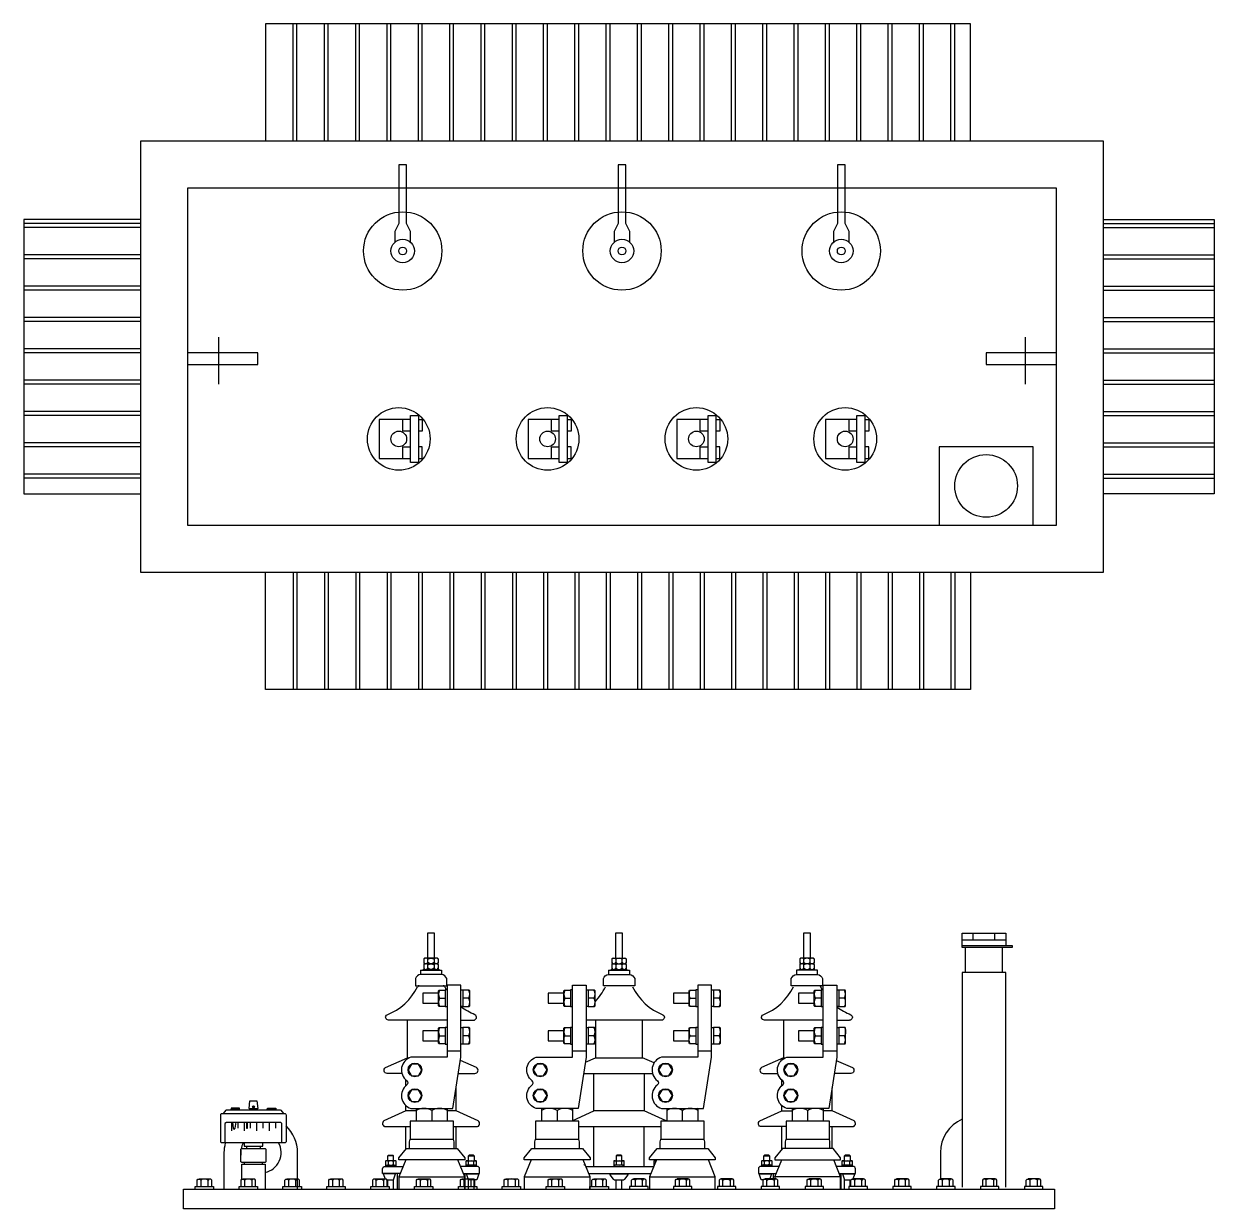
# Model space of a CAD drawing. Header units: millimetres. Extents: x 20927 to 53748, y 38421 to 54891.
# Drawn here: x 21213 to 22733, y 52555 to 54068 of the extents above; entities that cross this region are included whole.
import ezdxf

# ---------------------------------------------------------------- set-up
doc = ezdxf.new("R2010")
doc.units = ezdxf.units.MM
doc.layers.add('Transformer', color=3, linetype='Continuous')

msp = doc.modelspace()

# ---------------------------------------------------------------- linework, layer by layer
at = {"layer": 'Transformer', "color": 140}
for p, q in [((21556.5, 53917.5), (21556.5, 54067.5)), ((21561.5, 53917.5), (21561.5, 54067.5)), ((21596.5, 53917.5), (21596.5, 54067.5)), ((21601.5, 53917.5), (21601.5, 54067.5)), ((21636.5, 53917.5), (21636.5, 54067.5)), ((21641.5, 53917.5), (21641.5, 54067.5)), ((21676.5, 53917.5), (21676.5, 54067.5)), ((21681.5, 53917.5), (21681.5, 54067.5)), ((21716.5, 53917.5), (21716.5, 54067.5)), ((21721.5, 53917.5), (21721.5, 54067.5)), ((21756.5, 53917.5), (21756.5, 54067.5)), ((21761.5, 53917.5), (21761.5, 54067.5)), ((21796.5, 53917.5), (21796.5, 54067.5)), ((21801.5, 53917.5), (21801.5, 54067.5)), ((21836.5, 53917.5), (21836.5, 54067.5)), ((21841.5, 53917.5), (21841.5, 54067.5)), ((21876.5, 53917.5), (21876.5, 54067.5)), ((21881.5, 53917.5), (21881.5, 54067.5)), ((21916.5, 53917.5), (21916.5, 54067.5)), ((21921.5, 53917.5), (21921.5, 54067.5)), ((21956.5, 53917.5), (21956.5, 54067.5)), ((21961.5, 53917.5), (21961.5, 54067.5)), ((21996.5, 53917.5), (21996.5, 54067.5)), ((22001.5, 53917.5), (22001.5, 54067.5)), ((22036.5, 53917.5), (22036.5, 54067.5)), ((22041.5, 53917.5), (22041.5, 54067.5)), ((22076.5, 53917.5), (22076.5, 54067.5)), ((22081.5, 53917.5), (22081.5, 54067.5)), ((22116.5, 53917.5), (22116.5, 54067.5)), ((22121.5, 53917.5), (22121.5, 54067.5)), ((22156.5, 53917.5), (22156.5, 54067.5)), ((22161.5, 53917.5), (22161.5, 54067.5)), ((22196.5, 53917.5), (22196.5, 54067.5)), ((22201.5, 53917.5), (22201.5, 54067.5)), ((22236.5, 53917.5), (22236.5, 54067.5)), ((22241.5, 53917.5), (22241.5, 54067.5)), ((22276.5, 53917.5), (22276.5, 54067.5)), ((22281.5, 53917.5), (22281.5, 54067.5)), ((22316.5, 53917.5), (22316.5, 54067.5)), ((22321.5, 53917.5), (22321.5, 54067.5)), ((22356.5, 53917.5), (22356.5, 54067.5)), ((22361.5, 53917.5), (22361.5, 54067.5)), ((22396.5, 53917.5), (22396.5, 54067.5)), ((22401.5, 53917.5), (22401.5, 54067.5)), ((21361.5, 53812.5), (21212.7, 53812.5)), ((22591.5, 53812.5), (22732.7, 53812.5)), ((21361.5, 53807.5), (21212.7, 53807.5)), ((22591.5, 53807.5), (22732.7, 53807.5)), ((21361.5, 53772.5), (21212.7, 53772.5)), ((21361.5, 53767.5), (21212.7, 53767.5)), ((22591.5, 53772.5), (22732.7, 53772.5)), ((22591.5, 53767.5), (22732.7, 53767.5)), ((21361.5, 53732.5), (21212.7, 53732.5)), ((22591.5, 53732.5), (22732.7, 53732.5)), ((21361.5, 53727.5), (21212.7, 53727.5)), ((22591.5, 53727.5), (22732.7, 53727.5)), ((21361.5, 53692.5), (21212.7, 53692.5)), ((21361.5, 53687.5), (21212.7, 53687.5)), ((22591.5, 53692.5), (22732.7, 53692.5)), ((22591.5, 53687.5), (22732.7, 53687.5)), ((21461.5, 53667.5), (21461.5, 53607.5)), ((22491.5, 53667.5), (22491.5, 53607.5)), ((21361.5, 53652.5), (21212.7, 53652.5)), ((21361.5, 53647.5), (21212.7, 53647.5)), ((22591.5, 53652.5), (22732.7, 53652.5)), ((22591.5, 53647.5), (22732.7, 53647.5)), ((21361.5, 53612.5), (21212.7, 53612.5)), ((22591.5, 53612.5), (22732.7, 53612.5)), ((21361.5, 53607.5), (21212.7, 53607.5)), ((22591.5, 53607.5), (22732.7, 53607.5)), ((21361.5, 53572.5), (21212.7, 53572.5)), ((21361.5, 53567.5), (21212.7, 53567.5)), ((22591.5, 53572.5), (22732.7, 53572.5)), ((22591.5, 53567.5), (22732.7, 53567.5)), ((21361.5, 53532.5), (21212.7, 53532.5)), ((21361.5, 53527.5), (21212.7, 53527.5)), ((22591.5, 53532.5), (22732.7, 53532.5)), ((22591.5, 53527.5), (22732.7, 53527.5)), ((21361.5, 53492.5), (21212.7, 53492.5)), ((22591.5, 53492.5), (22732.7, 53492.5)), ((21361.5, 53487.5), (21212.7, 53487.5)), ((22591.5, 53487.5), (22732.7, 53487.5)), ((21556.5, 53367.5), (21556.5, 53217.5)), ((21561.5, 53367.5), (21561.5, 53217.5)), ((21596.5, 53367.5), (21596.5, 53217.5)), ((21601.5, 53367.5), (21601.5, 53217.5)), ((21636.5, 53367.5), (21636.5, 53217.5)), ((21641.5, 53367.5), (21641.5, 53217.5)), ((21676.5, 53367.5), (21676.5, 53217.5)), ((21681.5, 53367.5), (21681.5, 53217.5)), ((21716.5, 53367.5), (21716.5, 53217.5)), ((21721.5, 53367.5), (21721.5, 53217.5)), ((21756.5, 53367.5), (21756.5, 53217.5)), ((21761.5, 53367.5), (21761.5, 53217.5)), ((21796.5, 53367.5), (21796.5, 53217.5)), ((21801.5, 53367.5), (21801.5, 53217.5)), ((21836.5, 53367.5), (21836.5, 53217.5)), ((21841.5, 53367.5), (21841.5, 53217.5)), ((21876.5, 53367.5), (21876.5, 53217.5)), ((21881.5, 53367.5), (21881.5, 53217.5)), ((21916.5, 53367.5), (21916.5, 53217.5)), ((21921.5, 53367.5), (21921.5, 53217.5)), ((21956.5, 53367.5), (21956.5, 53217.5)), ((21961.5, 53367.5), (21961.5, 53217.5)), ((21996.5, 53367.5), (21996.5, 53217.5)), ((22001.5, 53367.5), (22001.5, 53217.5)), ((22036.5, 53367.5), (22036.5, 53217.5)), ((22041.5, 53367.5), (22041.5, 53217.5)), ((22076.5, 53367.5), (22076.5, 53217.5)), ((22081.5, 53367.5), (22081.5, 53217.5)), ((22116.5, 53367.5), (22116.5, 53217.5)), ((22121.5, 53367.5), (22121.5, 53217.5)), ((22156.5, 53367.5), (22156.5, 53217.5)), ((22161.5, 53367.5), (22161.5, 53217.5)), ((22196.5, 53367.5), (22196.5, 53217.5)), ((22201.5, 53367.5), (22201.5, 53217.5)), ((22236.5, 53367.5), (22236.5, 53217.5)), ((22241.5, 53367.5), (22241.5, 53217.5)), ((22276.5, 53367.5), (22276.5, 53217.5)), ((22281.5, 53367.5), (22281.5, 53217.5)), ((22316.5, 53367.5), (22316.5, 53217.5)), ((22321.5, 53367.5), (22321.5, 53217.5)), ((22356.5, 53367.5), (22356.5, 53217.5)), ((22361.5, 53367.5), (22361.5, 53217.5)), ((22396.5, 53367.5), (22396.5, 53217.5)), ((22401.5, 53367.5), (22401.5, 53217.5)), ((22410.8, 52897.9), (22466.7, 52897.9)), ((22424.8, 52897.9), (22424.8, 52906.7)), ((22452.7, 52897.9), (22452.7, 52906.7)), ((22415.2, 52856.3), (22415.2, 52888.3)), ((22462.4, 52856.3), (22462.4, 52888.3)), ((21719.4, 52859.5), (21719.4, 52853.9)), ((21719.4, 52859.5), (21746, 52859.5)), ((21746, 52859.5), (21746, 52853.9)), ((21959.4, 52859.5), (21959.4, 52853.9)), ((21959.4, 52859.5), (21986, 52859.5)), ((21986, 52859.5), (21986, 52853.9)), ((21743.7, 52823.5), (21750.9, 52823.5)), ((21780.5, 52823.5), (21773.3, 52823.5)), ((21903.7, 52823.5), (21910.9, 52823.5)), ((21940.5, 52823.5), (21933.3, 52823.5)), ((22063.7, 52823.5), (22070.9, 52823.5)), ((22100.5, 52823.5), (22093.3, 52823.5)), ((21753.3, 52795.5), (21678.3, 52795.5)), ((21770.9, 52795.5), (21787.1, 52795.5)), ((22027.1, 52795.5), (21930.9, 52795.5)), ((22233.3, 52795.5), (22158.3, 52795.5)), ((22250.9, 52795.5), (22267.1, 52795.5)), ((21780.5, 52775.5), (21773.3, 52775.5)), ((21940.5, 52775.5), (21933.3, 52775.5)), ((22100.5, 52775.5), (22093.3, 52775.5)), ((21702.7, 52747.5), (21704.8, 52747.5)), ((21929.9, 52741.8), (21942.7, 52747.5)), ((22017.4, 52740.9), (22002.7, 52747.5)), ((22182.7, 52747.5), (22184.8, 52747.5)), ((21700.7, 52712), (21700.7, 52719)), ((21927.6, 52727.5), (22015.5, 52727.5)), ((22180.7, 52712), (22180.7, 52719)), ((21700.7, 52679.5), (21700.7, 52686.2)), ((22180.7, 52679.5), (22180.7, 52686.2)), ((21501.9, 52681.1), (21501.9, 52682.2)), ((21509.9, 52681.1), (21509.9, 52682.2)), ((21764.7, 52679.5), (21753.7, 52679.5)), ((21913.7, 52667.4), (21940.7, 52679.5)), ((22244.7, 52679.5), (22233.7, 52679.5)), ((21477.9, 52665.1), (21477.9, 52654.1)), ((21485.9, 52665.1), (21485.9, 52657.4)), ((21493.9, 52665.1), (21493.9, 52654.1)), ((21501.9, 52665.1), (21501.9, 52657.4)), ((21509.9, 52665.1), (21509.9, 52654.1)), ((21517.9, 52665.1), (21517.9, 52657.4)), ((21525.9, 52665.1), (21525.9, 52654.1)), ((21533.9, 52665.1), (21533.9, 52657.4)), ((21700.7, 52630.8), (21700.7, 52659.5)), ((21764.7, 52631.5), (21764.7, 52659.5)), ((21921.3, 52659.5), (22026.1, 52659.5)), ((21940.7, 52608.7), (21940.7, 52659.5)), ((22004.7, 52608.7), (22004.7, 52659.5)), ((22180.7, 52630.8), (22180.7, 52659.5)), ((22244.7, 52631.5), (22244.7, 52659.5)), ((21497.1, 52634.7), (21497.1, 52631.5)), ((21514.7, 52634.7), (21514.7, 52631.5)), ((21494.3, 52611.5), (21494.3, 52613.9)), ((21517.5, 52611.5), (21517.5, 52613.9)), ((21687.5, 52615.9), (21675.2, 52615.9)), ((21675.2, 52610.3), (21687.5, 52610.3)), ((21684.7, 52611.3), (21684.7, 52614.9)), ((21777.9, 52615.9), (21790.2, 52615.9)), ((21790.2, 52610.3), (21777.9, 52610.3)), ((21780.7, 52611.3), (21780.7, 52614.9)), ((21927.7, 52610.3), (21928.1, 52610.7)), ((21930.3, 52608.7), (22017.1, 52608.7)), ((21966.5, 52615.9), (21978.8, 52615.9)), ((21978.8, 52610.3), (21966.5, 52610.3)), ((21969.3, 52611.3), (21969.3, 52614.9)), ((21976.1, 52611.3), (21976.1, 52614.9)), ((22017.9, 52615.9), (22020, 52615.9)), ((22167.5, 52615.9), (22155.2, 52615.9)), ((22155.2, 52610.3), (22167.5, 52610.3)), ((22164.7, 52611.3), (22164.7, 52614.9)), ((22255.7, 52595.5), (22246.9, 52617.1)), ((22257.9, 52615.9), (22270.2, 52615.9)), ((22270.2, 52610.3), (22257.9, 52610.3)), ((22260.7, 52611.3), (22260.7, 52614.9)), ((22267.5, 52611.3), (22267.5, 52614.9)), ((21436.4, 52592.7), (21450.3, 52592.7)), ((21492.4, 52592.7), (21506.3, 52592.7)), ((21548.4, 52592.7), (21562.3, 52592.7)), ((21604.4, 52592.7), (21618.3, 52592.7)), ((21660.4, 52592.7), (21674.3, 52592.7)), ((21671.5, 52599.9), (21671.5, 52599.1)), ((21684.9, 52579.5), (21684.9, 52592.2)), ((21687.5, 52599.9), (21687.5, 52599.1)), ((21689.5, 52599.9), (21689.5, 52579.5)), ((21716.4, 52592.7), (21730.3, 52592.7)), ((21772.4, 52592.7), (21786.3, 52592.7)), ((21775.9, 52599.9), (21775.9, 52579.5)), ((21777.9, 52599.9), (21777.9, 52599.1)), ((21780.5, 52579.5), (21780.5, 52592.2)), ((21793.9, 52599.9), (21793.9, 52599.1)), ((21828.4, 52592.7), (21842.3, 52592.7)), ((21851.7, 52595.5), (21851.7, 52579.5)), ((21884.4, 52592.7), (21898.3, 52592.7)), ((21933.9, 52599.9), (22013.5, 52599.9)), ((21935.7, 52579.5), (21935.7, 52595.5)), ((21940.4, 52592.7), (21954.3, 52592.7)), ((21961.1, 52599.1), (21984.3, 52599.1)), ((22005, 52592.7), (21991.1, 52592.7)), ((22061, 52592.7), (22047.1, 52592.7)), ((22117, 52592.7), (22103.1, 52592.7)), ((22151.5, 52599.9), (22151.5, 52599.1)), ((22173, 52592.7), (22159.1, 52592.7)), ((22167.5, 52599.9), (22167.5, 52599.1)), ((22169.5, 52599.9), (22169.5, 52592.7)), ((22171.7, 52595.5), (22171.7, 52592.7)), ((22229, 52592.7), (22215.1, 52592.7)), ((22255.9, 52599.9), (22255.9, 52579.5)), ((22260.5, 52579.5), (22260.5, 52592.2)), ((22285, 52592.7), (22271.1, 52592.7)), ((22273.9, 52599.9), (22273.9, 52599.1)), ((22341, 52592.7), (22327.1, 52592.7)), ((22397, 52592.7), (22383.1, 52592.7)), ((22453, 52592.7), (22439.1, 52592.7)), ((22509, 52592.7), (22495.1, 52592.7)), ((21677.7, 52583.3), (21677.7, 52591.7)), ((21787.7, 52579.5), (21787.7, 52591.7)), ((21969.1, 52579.5), (21969.1, 52591.7)), ((21976.3, 52579.5), (21976.3, 52591.7)), ((22267.7, 52583.3), (22267.7, 52591.7))]:
    msp.add_line(p, q, dxfattribs=at)
at = {"layer": 'Transformer'}
for points in [[(22421.5, 53917.5), (22421.5, 54067.5), (21521.5, 54067.5), (21521.5, 53917.5)], [(21361.5, 53817.5), (21212.7, 53817.5), (21212.7, 53467.5), (21361.5, 53467.5)], [(22591.5, 53817.5), (22732.7, 53817.5), (22732.7, 53467.5), (22591.5, 53467.5)], [(22421.5, 53367.5), (22421.5, 53217.5), (21521.5, 53217.5), (21521.5, 53367.5)]]:
    msp.add_lwpolyline(points, dxfattribs=at)
for points in [[(21361.5, 53367.5), (22591.5, 53367.5), (22591.5, 53917.5), (21361.5, 53917.5)], [(21421.5, 53427.5), (22531.5, 53427.5), (22531.5, 53857.5), (21421.5, 53857.5)], [(22528.7, 52554.7), (21416.7, 52554.7), (21416.7, 52579.5), (22528.7, 52579.5)]]:
    msp.add_lwpolyline(points, close=True, dxfattribs=at)
at = {"layer": 'Transformer', "color": 140}
for points in [[(21706.5, 53788.7), (21706.5, 53802.5), (21701.5, 53812.5), (21701.5, 53887.5), (21691.5, 53887.5), (21691.5, 53812.5), (21686.5, 53802.5), (21686.5, 53788.7)], [(21986.5, 53788.7), (21986.5, 53802.5), (21981.5, 53812.5), (21981.5, 53887.5), (21971.5, 53887.5), (21971.5, 53812.5), (21966.5, 53802.5), (21966.5, 53788.7)], [(22266.5, 53788.7), (22266.5, 53802.5), (22261.5, 53812.5), (22261.5, 53887.5), (22251.5, 53887.5), (22251.5, 53812.5), (22246.5, 53802.5), (22246.5, 53788.7)], [(21421.5, 53632.5), (21511.5, 53632.5), (21511.5, 53647.5), (21421.5, 53647.5)], [(22531.5, 53647.5), (22441.5, 53647.5), (22441.5, 53632.5), (22531.5, 53632.5)], [(21706.5, 53562.5), (21666.5, 53562.5), (21666.5, 53512.5), (21706.5, 53512.5)], [(21706.5, 53547.5), (21696.5, 53547.5), (21696.5, 53562.5)], [(21716.5, 53562.5), (21721.5, 53562.5), (21721.5, 53547.5), (21716.5, 53547.5)], [(21896.5, 53562.5), (21856.5, 53562.5), (21856.5, 53512.5), (21896.5, 53512.5)], [(21896.5, 53547.5), (21886.5, 53547.5), (21886.5, 53562.5)], [(21906.5, 53562.5), (21911.5, 53562.5), (21911.5, 53547.5), (21906.5, 53547.5)], [(22086.5, 53562.5), (22046.5, 53562.5), (22046.5, 53512.5), (22086.5, 53512.5)], [(22086.5, 53547.5), (22076.5, 53547.5), (22076.5, 53562.5)], [(22096.5, 53562.5), (22101.5, 53562.5), (22101.5, 53547.5), (22096.5, 53547.5)], [(22276.5, 53562.5), (22236.5, 53562.5), (22236.5, 53512.5), (22276.5, 53512.5)], [(22276.5, 53547.5), (22266.5, 53547.5), (22266.5, 53562.5)], [(22286.5, 53562.5), (22291.5, 53562.5), (22291.5, 53547.5), (22286.5, 53547.5)], [(21696.5, 53512.5), (21696.5, 53527.5), (21706.5, 53527.5)], [(21716.5, 53512.5), (21721.5, 53512.5), (21721.5, 53527.5), (21716.5, 53527.5)], [(21886.5, 53512.5), (21886.5, 53527.5), (21896.5, 53527.5)], [(21906.5, 53512.5), (21911.5, 53512.5), (21911.5, 53527.5), (21906.5, 53527.5)], [(22076.5, 53512.5), (22076.5, 53527.5), (22086.5, 53527.5)], [(22096.5, 53512.5), (22101.5, 53512.5), (22101.5, 53527.5), (22096.5, 53527.5)], [(22266.5, 53512.5), (22266.5, 53527.5), (22276.5, 53527.5)], [(22286.5, 53512.5), (22291.5, 53512.5), (22291.5, 53527.5), (22286.5, 53527.5)], [(21737.1, 52874.7), (21737.1, 52906.7), (21728.3, 52906.7), (21728.3, 52874.7)], [(21977.1, 52874.7), (21977.1, 52906.7), (21968.3, 52906.7), (21968.3, 52874.7)], [(22217.1, 52874.7), (22217.1, 52906.7), (22208.3, 52906.7), (22208.3, 52874.7)], [(22410.8, 52890.7), (22474.7, 52890.7), (22474.7, 52888.3), (22410.8, 52888.3), (22410.8, 52906.7), (22466.7, 52906.7), (22466.7, 52890.7)], [(21741.1, 52874.7), (21741.9, 52873.9), (21741.9, 52868.3), (21741.1, 52867.5), (21724.3, 52867.5), (21723.5, 52866.7), (21723.5, 52861.1), (21724.3, 52860.3)], [(21741.1, 52874.7), (21724.3, 52874.7), (21723.5, 52873.9), (21723.5, 52868.3), (21724.3, 52867.5)], [(21741.1, 52867.5), (21741.9, 52866.7), (21741.9, 52861.1), (21741.1, 52860.3)], [(21963.5, 52873.9), (21964.3, 52874.7), (21981.1, 52874.7), (21981.9, 52873.9), (21981.9, 52868.3), (21981.1, 52867.5)], [(21963.5, 52873.9), (21963.5, 52868.3), (21964.3, 52867.5), (21981.1, 52867.5), (21981.9, 52866.7), (21981.9, 52861.1), (21981.1, 52860.3)], [(21964.3, 52867.5), (21963.5, 52866.7), (21963.5, 52861.1), (21964.3, 52860.3)], [(22221.1, 52874.7), (22221.9, 52873.9), (22221.9, 52868.3), (22221.1, 52867.5), (22204.3, 52867.5), (22203.5, 52866.7), (22203.5, 52861.1), (22204.3, 52860.3)], [(22221.1, 52874.7), (22204.3, 52874.7), (22203.5, 52873.9), (22203.5, 52868.3), (22204.3, 52867.5)], [(22221.1, 52867.5), (22221.9, 52866.7), (22221.9, 52861.1), (22221.1, 52860.3)], [(21722.5, 52859.5), (21722.5, 52860.3), (21742.9, 52860.3), (21742.9, 52859.5)], [(21962.5, 52859.5), (21962.5, 52860.3), (21982.9, 52860.3), (21982.9, 52859.5)], [(22202.5, 52859.5), (22202.5, 52860.3), (22222.9, 52860.3), (22222.9, 52859.5)], [(22466.7, 52582.3), (22466.7, 52856.3), (22410.8, 52856.3), (22410.8, 52582.3)], [(21742.2, 52829.9), (21722.1, 52829.9), (21722.1, 52817.1), (21742.2, 52817.1)], [(21750.9, 52813.1), (21742.9, 52813.1), (21742.1, 52813.9), (21742.1, 52833.1), (21742.9, 52833.9), (21750.9, 52833.9)], [(21753.3, 52834.3), (21750.9, 52834.3), (21750.9, 52812.7), (21753.3, 52812.7)], [(21770.9, 52834.3), (21773.3, 52834.3), (21773.3, 52812.7), (21770.9, 52812.7)], [(21773.3, 52813.1), (21781.3, 52813.1), (21782.1, 52813.9), (21782.1, 52833.1), (21781.3, 52833.9), (21773.3, 52833.9)], [(21782.1, 52829.9), (21782, 52829.9)], [(21902.2, 52829.9), (21882.1, 52829.9), (21882.1, 52817.1), (21902.2, 52817.1)], [(21910.9, 52813.1), (21902.9, 52813.1), (21902.1, 52813.9), (21902.1, 52833.1), (21902.9, 52833.9), (21910.9, 52833.9)], [(21913.3, 52834.3), (21910.9, 52834.3), (21910.9, 52812.7), (21913.3, 52812.7)], [(21930.9, 52834.3), (21933.3, 52834.3), (21933.3, 52812.7), (21930.9, 52812.7)], [(21933.3, 52813.1), (21941.3, 52813.1), (21942.1, 52813.9), (21942.1, 52833.1), (21941.3, 52833.9), (21933.3, 52833.9)], [(21942.1, 52829.9), (21942, 52829.9)], [(22062.2, 52829.9), (22042.1, 52829.9), (22042.1, 52817.1), (22062.2, 52817.1)], [(22070.9, 52813.1), (22062.9, 52813.1), (22062.1, 52813.9), (22062.1, 52833.1), (22062.9, 52833.9), (22070.9, 52833.9)], [(22073.3, 52834.3), (22070.9, 52834.3), (22070.9, 52812.7), (22073.3, 52812.7)], [(22090.9, 52834.3), (22093.3, 52834.3), (22093.3, 52812.7), (22090.9, 52812.7)], [(22093.3, 52813.1), (22101.3, 52813.1), (22102.1, 52813.9), (22102.1, 52833.1), (22101.3, 52833.9), (22093.3, 52833.9)], [(22102.1, 52829.9), (22102, 52829.9)], [(22222.2, 52829.9), (22202.1, 52829.9), (22202.1, 52817.1), (22222.2, 52817.1)], [(22230.9, 52813.1), (22222.9, 52813.1), (22222.1, 52813.9), (22222.1, 52833.1), (22222.9, 52833.9), (22230.9, 52833.9)], [(22233.3, 52834.3), (22230.9, 52834.3), (22230.9, 52812.7), (22233.3, 52812.7)], [(22250.9, 52834.3), (22253.3, 52834.3), (22253.3, 52812.7), (22250.9, 52812.7)], [(22253.3, 52813.1), (22261.3, 52813.1), (22262.1, 52813.9), (22262.1, 52833.1), (22261.3, 52833.9), (22253.3, 52833.9)], [(22262.1, 52829.9), (22262, 52829.9)], [(21782, 52817.1), (21782.1, 52817.1)], [(21942, 52817.1), (21942.1, 52817.1)], [(22102, 52817.1), (22102.1, 52817.1)], [(22262, 52817.1), (22262.1, 52817.1)], [(21942.7, 52795.5), (21942.7, 52747.5), (22002.7, 52747.5), (22002.7, 52795.5)], [(21742.2, 52781.9), (21722.1, 52781.9), (21722.1, 52769.1), (21742.2, 52769.1)], [(21750.9, 52765.1), (21742.9, 52765.1), (21742.1, 52765.9), (21742.1, 52785.1), (21742.9, 52785.9), (21750.9, 52785.9)], [(21753.3, 52786.3), (21750.9, 52786.3), (21750.9, 52764.7), (21753.3, 52764.7)], [(21770.9, 52786.3), (21773.3, 52786.3), (21773.3, 52764.7), (21770.9, 52764.7)], [(21773.3, 52765.1), (21781.3, 52765.1), (21782.1, 52765.9), (21782.1, 52785.1), (21781.3, 52785.9), (21773.3, 52785.9)], [(21782.1, 52781.9), (21782, 52781.9)], [(21902.2, 52781.9), (21882.1, 52781.9), (21882.1, 52769.1), (21902.2, 52769.1)], [(21910.9, 52765.1), (21902.9, 52765.1), (21902.1, 52765.9), (21902.1, 52785.1), (21902.9, 52785.9), (21910.9, 52785.9)], [(21913.3, 52786.3), (21910.9, 52786.3), (21910.9, 52764.7), (21913.3, 52764.7)], [(21930.9, 52786.3), (21933.3, 52786.3), (21933.3, 52764.7), (21930.9, 52764.7)], [(21933.3, 52765.1), (21941.3, 52765.1), (21942.1, 52765.9), (21942.1, 52785.1), (21941.3, 52785.9), (21933.3, 52785.9)], [(21942.1, 52781.9), (21942, 52781.9)], [(22062.2, 52781.9), (22042.1, 52781.9), (22042.1, 52769.1), (22062.2, 52769.1)], [(22070.9, 52765.1), (22062.9, 52765.1), (22062.1, 52765.9), (22062.1, 52785.1), (22062.9, 52785.9), (22070.9, 52785.9)], [(22073.3, 52786.3), (22070.9, 52786.3), (22070.9, 52764.7), (22073.3, 52764.7)], [(22090.9, 52786.3), (22093.3, 52786.3), (22093.3, 52764.7), (22090.9, 52764.7)], [(22093.3, 52765.1), (22101.3, 52765.1), (22102.1, 52765.9), (22102.1, 52785.1), (22101.3, 52785.9), (22093.3, 52785.9)], [(22102.1, 52781.9), (22102, 52781.9)], [(22222.2, 52781.9), (22202.1, 52781.9), (22202.1, 52769.1), (22222.2, 52769.1)], [(22230.9, 52765.1), (22222.9, 52765.1), (22222.1, 52765.9), (22222.1, 52785.1), (22222.9, 52785.9), (22230.9, 52785.9)], [(22233.3, 52786.3), (22230.9, 52786.3), (22230.9, 52764.7), (22233.3, 52764.7)], [(22250.9, 52786.3), (22253.3, 52786.3), (22253.3, 52764.7), (22250.9, 52764.7)], [(22253.3, 52765.1), (22261.3, 52765.1), (22262.1, 52765.9), (22262.1, 52785.1), (22261.3, 52785.9), (22253.3, 52785.9)], [(22262.1, 52781.9), (22262, 52781.9)], [(21782, 52769.1), (21782.1, 52769.1)], [(21942, 52769.1), (21942.1, 52769.1)], [(22102, 52769.1), (22102.1, 52769.1)], [(22262, 52769.1), (22262.1, 52769.1)], [(21753.3, 52756.3), (21770.9, 52756.3)], [(21913.3, 52756.3), (21930.9, 52756.3)], [(22073.3, 52756.3), (22090.9, 52756.3)], [(22233.3, 52756.3), (22250.9, 52756.3)], [(22004.7, 52727.5), (22004.7, 52679.5), (21940.7, 52679.5), (21940.7, 52727.5)], [(21488.3, 52681.1), (21488.3, 52681.9), (21477.1, 52681.9), (21477.1, 52681.1)], [(21487.9, 52681.9), (21487.9, 52683), (21487.7, 52683.1), (21477.7, 52683.1), (21477.5, 52683), (21477.5, 52681.9)], [(21523.5, 52681.1), (21523.5, 52681.9), (21534.7, 52681.9), (21534.7, 52681.1)], [(21523.9, 52681.9), (21523.9, 52683), (21524.1, 52683.1), (21534.1, 52683.1), (21534.3, 52683), (21534.3, 52681.9)], [(21714.7, 52682.7), (21713.7, 52681.7), (21713.7, 52666.7)], [(21753.7, 52666.7), (21753.7, 52681.7), (21752.7, 52682.7)], [(21874.7, 52682.7), (21873.7, 52681.7), (21873.7, 52666.7)], [(21913.7, 52666.7), (21913.7, 52681.7), (21912.7, 52682.7)], [(22034.7, 52682.7), (22033.7, 52681.7), (22033.7, 52666.7)], [(22073.7, 52666.7), (22073.7, 52681.7), (22072.7, 52682.7)], [(22194.7, 52682.7), (22193.7, 52681.7), (22193.7, 52666.7)], [(22233.7, 52666.7), (22233.7, 52681.7), (22232.7, 52682.7)], [(21479.1, 52665.1), (21480.2, 52657.5), (21481.4, 52656), (21482.6, 52657.5), (21483.8, 52665.1)], [(21496.9, 52665.1), (21496.9, 52657.4), (21498.4, 52657.4), (21498.4, 52665.1)], [(21493.9, 52638.7), (21493.9, 52634.7), (21517.9, 52634.7), (21517.9, 52638.7)], [(21705.3, 52631.5), (21705.3, 52640.3), (21706.1, 52643.5)], [(21762.1, 52631.5), (21762.1, 52640.3), (21761.3, 52643.5)], [(21865.3, 52631.5), (21865.3, 52640.3), (21866.1, 52643.5)], [(21922.1, 52631.5), (21922.1, 52640.3), (21921.3, 52643.5)], [(22025.3, 52631.5), (22025.3, 52640.3), (22026.1, 52643.5)], [(22082.1, 52631.5), (22082.1, 52640.3), (22081.3, 52643.5)], [(22185.3, 52631.5), (22185.3, 52640.3), (22186.1, 52643.5)], [(22242.1, 52631.5), (22242.1, 52640.3), (22241.3, 52643.5)], [(21677.7, 52615.9), (21677.7, 52622.2), (21678.5, 52623), (21684.1, 52623), (21684.9, 52622.2)], [(21787.7, 52622.2), (21786.9, 52623), (21781.3, 52623), (21780.5, 52622.2)], [(21976.3, 52622.2), (21975.5, 52623), (21969.9, 52623), (21969.1, 52622.2)], [(22164.9, 52622.2), (22164.1, 52623), (22158.5, 52623), (22157.7, 52622.2)], [(22267.7, 52622.2), (22266.9, 52623), (22261.3, 52623), (22260.5, 52622.2)], [(21490.9, 52592.3), (21490.9, 52611.5), (21520.9, 52611.5), (21520.9, 52579.5)], [(21684.9, 52615.9), (21684.9, 52622.2), (21677.7, 52622.2)], [(21700.5, 52617.1), (21691.7, 52595.5), (21775.7, 52595.5), (21766.9, 52617.1)], [(21780.5, 52615.9), (21780.5, 52622.2), (21787.7, 52622.2), (21787.7, 52615.9)], [(21860.5, 52617.1), (21851.7, 52595.5), (21935.7, 52595.5), (21926.9, 52617.1)], [(21976.3, 52615.9), (21976.3, 52622.2), (21969.1, 52622.2), (21969.1, 52615.9)], [(22020.5, 52617.1), (22011.7, 52595.5), (22095.7, 52595.5), (22086.9, 52617.1)], [(22157.7, 52615.9), (22157.7, 52622.2), (22164.9, 52622.2), (22164.9, 52615.9)], [(22171.7, 52579.5), (22255.7, 52579.5), (22255.7, 52595.5), (22171.7, 52595.5), (22180.5, 52617.1)], [(22260.5, 52615.9), (22260.5, 52622.2), (22267.7, 52622.2), (22267.7, 52615.9)], [(21676.4, 52591.7), (21684.7, 52591.7), (21687.5, 52599.1), (21671.5, 52599.1), (21674, 52592.7)], [(21691.7, 52595.5), (21691.7, 52579.5), (21775.7, 52579.5), (21775.7, 52595.5)], [(22011.7, 52595.5), (22011.7, 52579.5), (22095.7, 52579.5), (22095.7, 52595.5)], [(22157, 52591.7), (22154.3, 52591.7), (22151.5, 52599.1), (22167.5, 52599.1), (22165.1, 52592.7)], [(22257.9, 52599.9), (22257.9, 52599.1), (22260.7, 52591.7), (22269, 52591.7)], [(22257.9, 52599.1), (22273.9, 52599.1), (22271.4, 52592.7)], [(21431.6, 52579.5), (21431.6, 52583.3), (21455.1, 52583.3), (21455.1, 52579.5)], [(21487.6, 52579.5), (21487.6, 52583.3), (21511.1, 52583.3), (21511.1, 52579.5)], [(21543.6, 52579.5), (21543.6, 52583.3), (21567.1, 52583.3), (21567.1, 52579.5)], [(21599.6, 52579.5), (21599.6, 52583.3), (21623.1, 52583.3), (21623.1, 52579.5)], [(21655.6, 52579.5), (21655.6, 52583.3), (21679.1, 52583.3), (21679.1, 52579.5)], [(21711.6, 52579.5), (21711.6, 52583.3), (21735.1, 52583.3), (21735.1, 52579.5)], [(21767.6, 52579.5), (21767.6, 52583.3), (21791.1, 52583.3), (21791.1, 52579.5)], [(21823.6, 52579.5), (21823.6, 52583.3), (21847.1, 52583.3), (21847.1, 52579.5)], [(21879.6, 52579.5), (21879.6, 52583.3), (21903.1, 52583.3), (21903.1, 52579.5)], [(21935.6, 52579.5), (21935.6, 52583.3), (21959.1, 52583.3), (21959.1, 52579.5)], [(22009.8, 52579.5), (22009.8, 52583.3), (21986.3, 52583.3), (21986.3, 52579.5)], [(22065.8, 52579.5), (22065.8, 52583.3), (22042.3, 52583.3), (22042.3, 52579.5)], [(22121.8, 52579.5), (22121.8, 52583.3), (22098.3, 52583.3), (22098.3, 52579.5)], [(22177.8, 52579.5), (22177.8, 52583.3), (22154.3, 52583.3), (22154.3, 52579.5)], [(22233.8, 52579.5), (22233.8, 52583.3), (22210.3, 52583.3), (22210.3, 52579.5)], [(22289.8, 52579.5), (22289.8, 52583.3), (22266.3, 52583.3), (22266.3, 52579.5)], [(22345.8, 52579.5), (22345.8, 52583.3), (22322.3, 52583.3), (22322.3, 52579.5)], [(22401.8, 52579.5), (22401.8, 52583.3), (22378.3, 52583.3), (22378.3, 52579.5)], [(22457.8, 52579.5), (22457.8, 52583.3), (22434.3, 52583.3), (22434.3, 52579.5)], [(22513.8, 52579.5), (22513.8, 52583.3), (22490.3, 52583.3), (22490.3, 52579.5)]]:
    msp.add_lwpolyline(points, dxfattribs=at)
for points in [[(21716.5, 53567.5), (21716.5, 53507.5), (21706.5, 53507.5), (21706.5, 53567.5)], [(21906.5, 53567.5), (21906.5, 53507.5), (21896.5, 53507.5), (21896.5, 53567.5)], [(22096.5, 53567.5), (22096.5, 53507.5), (22086.5, 53507.5), (22086.5, 53567.5)], [(22286.5, 53567.5), (22286.5, 53507.5), (22276.5, 53507.5), (22276.5, 53567.5)], [(22381.5, 53427.5), (22501.5, 53427.5), (22501.5, 53527.5), (22381.5, 53527.5)], [(21707.7, 52739.5), (21703.3, 52731.9), (21707.7, 52724.3), (21716.5, 52724.3), (21720.9, 52731.9), (21716.5, 52739.5)], [(21867.7, 52739.5), (21863.3, 52731.9), (21867.7, 52724.3), (21876.5, 52724.3), (21880.9, 52731.9), (21876.5, 52739.5)], [(22027.7, 52739.5), (22023.3, 52731.9), (22027.7, 52724.3), (22036.5, 52724.3), (22040.9, 52731.9), (22036.5, 52739.5)], [(22187.7, 52739.5), (22183.3, 52731.9), (22187.7, 52724.3), (22196.5, 52724.3), (22200.9, 52731.9), (22196.5, 52739.5)], [(21707.7, 52706.7), (21703.3, 52699.1), (21707.7, 52691.5), (21716.5, 52691.5), (21720.9, 52699.1), (21716.5, 52706.7)], [(21867.7, 52706.7), (21863.3, 52699.1), (21867.7, 52691.5), (21876.5, 52691.5), (21880.9, 52699.1), (21876.5, 52706.7)], [(22027.7, 52706.7), (22023.3, 52699.1), (22027.7, 52691.5), (22036.5, 52691.5), (22040.9, 52699.1), (22036.5, 52706.7)], [(22187.7, 52706.7), (22183.3, 52699.1), (22187.7, 52691.5), (22196.5, 52691.5), (22200.9, 52699.1), (22196.5, 52706.7)], [(21500.9, 52682.2), (21500.3, 52682.7), (21501.5, 52692.3), (21510.3, 52692.3), (21511.5, 52682.7), (21510.9, 52682.2)], [(21706.1, 52666.7), (21706.1, 52643.5), (21761.3, 52643.5), (21761.3, 52666.7)], [(21866.1, 52666.7), (21866.1, 52643.5), (21921.3, 52643.5), (21921.3, 52666.7)], [(22026.1, 52666.7), (22026.1, 52643.5), (22081.3, 52643.5), (22081.3, 52666.7)], [(22186.1, 52666.7), (22186.1, 52643.5), (22241.3, 52643.5), (22241.3, 52666.7)], [(21490.9, 52613.9), (21489.9, 52614.5), (21489.9, 52630.9), (21490.9, 52631.5), (21520.9, 52631.5), (21521.9, 52630.9), (21521.9, 52614.5), (21520.9, 52613.9)], [(21691.7, 52619.5), (21701.3, 52631.5), (21766.1, 52631.5), (21775.7, 52619.5), (21775.7, 52617.1), (21691.7, 52617.1)], [(21851.7, 52619.5), (21861.3, 52631.5), (21926.1, 52631.5), (21935.7, 52619.5), (21935.7, 52617.1), (21851.7, 52617.1)], [(22011.7, 52619.5), (22021.3, 52631.5), (22086.1, 52631.5), (22095.7, 52619.5), (22095.7, 52617.1), (22011.7, 52617.1)], [(22181.3, 52631.5), (22171.7, 52619.5), (22171.7, 52617.1), (22255.7, 52617.1), (22255.7, 52619.5), (22246.1, 52631.5)], [(21780.7, 52591.7), (21777.9, 52599.1), (21793.9, 52599.1), (21791.1, 52591.7)]]:
    msp.add_lwpolyline(points, close=True, dxfattribs=at)
for points in [[(21741.9, 52873.2, 0.560226), (21736.6, 52873.2), (21736.6, 52869, -0.382535), (21728.8, 52869), (21728.8, 52873.2, -0.382535), (21736.6, 52873.2)], [(21736.6, 52861.8, -0.382535), (21728.8, 52861.8), (21728.8, 52866, -0.382535), (21736.6, 52866)], [(21741.9, 52866, 0.560226), (21736.6, 52866), (21736.6, 52861.8, 0.560226), (21741.9, 52861.8)], [(22203.5, 52869, 0.560226), (22208.8, 52869), (22208.8, 52873.2, 0.560226), (22203.5, 52873.2)], [(22203.5, 52861.8, 0.560226), (22208.8, 52861.8), (22208.8, 52866, 0.560226), (22203.5, 52866)], [(22208.8, 52869, 0.382535), (22216.6, 52869), (22216.6, 52873.2, 0.382535), (22208.8, 52873.2)], [(22208.8, 52861.8, 0.382535), (22216.6, 52861.8), (22216.6, 52866, 0.382535), (22208.8, 52866)], [(22226, 52853.9), (22226, 52859.5), (22199.4, 52859.5), (22199.4, 52853.9), (22226, 52853.9, -0.304457), (22232.7, 52848.5), (22232.7, 52839.5), (22192.7, 52839.5), (22192.7, 52848.5, -0.304457), (22199.4, 52853.9)], [(21678.4, 52795.5, -0.787564), (21676.6, 52802.4, 0.194639), (21715.3, 52838.1)], [(21703.2, 52716, -0.233837), (21701.7, 52712.8, 0.607006), (21706.9, 52682.7), (21760.5, 52682.7), (21770.9, 52748.3), (21770.9, 52840.3), (21753.3, 52840.3), (21753.3, 52748.3), (21706.9, 52748.3, 0.607006), (21701.7, 52718.2, -0.233837), (21703.2, 52715.1)], [(21863.2, 52715.1, 0.233837), (21861.7, 52718.2, -0.607006), (21866.9, 52748.3), (21913.3, 52748.3), (21913.3, 52840.3), (21930.9, 52840.3), (21930.9, 52748.3), (21920.5, 52682.7), (21866.9, 52682.7, -0.607006), (21861.7, 52712.8, 0.233837), (21863.2, 52716)], [(21990.1, 52838.1, 0.194639), (22028.8, 52802.4, -0.787564), (22026.9, 52795.5)], [(22023.2, 52716, -0.233837), (22021.7, 52712.8, 0.607006), (22026.9, 52682.7), (22080.5, 52682.7), (22090.9, 52748.3), (22090.9, 52840.3), (22073.3, 52840.3), (22073.3, 52748.3), (22026.9, 52748.3, 0.607006), (22021.7, 52718.2, -0.233837), (22023.2, 52715.1)], [(22158.4, 52795.5, -0.787564), (22156.6, 52802.4, 0.194639), (22195.3, 52838.1)], [(22183.2, 52715.1, 0.233837), (22181.7, 52718.2, -0.607006), (22186.9, 52748.3), (22233.3, 52748.3), (22233.3, 52840.3), (22250.9, 52840.3), (22250.9, 52748.3), (22240.5, 52682.7), (22186.9, 52682.7, -0.607006), (22181.7, 52712.8, 0.233837), (22183.2, 52716)], [(21743.7, 52833.9, 0.307692), (21743.7, 52823.5, 0.307692), (21743.7, 52813.1)], [(21780.5, 52813.1, 0.307692), (21780.5, 52823.5, 0.307692), (21780.5, 52833.9)], [(21903.7, 52833.9, 0.307692), (21903.7, 52823.5, 0.307692), (21903.7, 52813.1)], [(21940.5, 52813.1, 0.307692), (21940.5, 52823.5, 0.307692), (21940.5, 52833.9)], [(22063.7, 52833.9, 0.307692), (22063.7, 52823.5, 0.307692), (22063.7, 52813.1)], [(22100.5, 52813.1, 0.307692), (22100.5, 52823.5, 0.307692), (22100.5, 52833.9)], [(22230.9, 52823.5), (22223.7, 52823.5, 0.307692), (22223.7, 52813.1)], [(22260.5, 52813.1, 0.307692), (22260.5, 52823.5), (22253.3, 52823.5)], [(21786.9, 52795.5, 0.787564), (21788.8, 52802.4, -0.073292), (21770.9, 52812.4)], [(22250.9, 52812.4, 0.073292), (22268.8, 52802.4, -0.787564), (22266.9, 52795.5)], [(21695.5, 52727.5), (21676.7, 52727.5, -0.753517), (21674.6, 52734.9), (21702.7, 52747.5), (21702.7, 52795.5)], [(22182.7, 52795.5), (22182.7, 52747.5), (22154.6, 52734.9, 0.753517), (22156.7, 52727.5), (22175.5, 52727.5)], [(21743.7, 52785.9, 0.307692), (21743.7, 52775.5), (21750.9, 52775.5)], [(21780.5, 52765.1, 0.307692), (21780.5, 52775.5, 0.307692), (21780.5, 52785.9)], [(21903.7, 52785.9, 0.307692), (21903.7, 52775.5), (21910.9, 52775.5)], [(21940.5, 52765.1, 0.307692), (21940.5, 52775.5, 0.307692), (21940.5, 52785.9)], [(22063.7, 52785.9, 0.307692), (22063.7, 52775.5), (22070.9, 52775.5)], [(22100.5, 52765.1, 0.307692), (22100.5, 52775.5, 0.307692), (22100.5, 52785.9)], [(22223.7, 52785.9, 0.307692), (22223.7, 52775.5), (22230.9, 52775.5)], [(22260.5, 52785.9, -0.307692), (22260.5, 52775.5), (22253.3, 52775.5)], [(21767.6, 52727.5), (21788.7, 52727.5, 0.753517), (21790.8, 52734.9), (21770.2, 52744.1)], [(22250.2, 52744.1), (22270.8, 52734.9, -0.753517), (22268.7, 52727.5), (22247.6, 52727.5)], [(21761.3, 52659.5), (21790.7, 52659.5, 0.753517), (21792.8, 52666.9), (21764.7, 52679.5), (21764.7, 52709.2)], [(22241.3, 52659.5), (22270.7, 52659.5, 0.753517), (22272.8, 52666.9), (22244.7, 52679.5), (22244.7, 52709.2)], [(21467.5, 52676.3), (21471, 52680.6, -0.222585), (21472.2, 52681.1), (21539.5, 52681.1, -0.222585), (21540.8, 52680.6), (21544.3, 52676.3)], [(21713.7, 52679.5), (21700.7, 52679.5), (21672.6, 52666.9, 0.753517), (21674.7, 52659.5), (21706.1, 52659.5)], [(21753.7, 52680.3, 0.24), (21733.7, 52680.3), (21733.7, 52666.7)], [(21913.7, 52680.3, 0.24), (21893.7, 52680.3), (21893.7, 52666.7)], [(22033.1, 52666.7, 0.021229), (22032.8, 52666.9), (22004.7, 52679.5)], [(22053.7, 52666.7), (22053.7, 52680.3, 0.24), (22033.7, 52680.3)], [(22186.1, 52659.5), (22154.7, 52659.5, -0.753517), (22152.6, 52666.9), (22180.7, 52679.5), (22193.7, 52679.5)], [(22213.7, 52666.7), (22213.7, 52680.3, 0.24), (22193.7, 52680.3)], [(22410.8, 52669.1, 0.295892), (22383.1, 52626.3), (22383.1, 52592.7)], [(21469.9, 52638.7), (21469.9, 52663.5, -0.414214), (21471.5, 52665.1), (21540.3, 52665.1, -0.414214), (21541.9, 52663.5), (21541.9, 52638.7)], [(21562.3, 52579.5), (21562.3, 52626.3, 0.207371), (21547.5, 52660.5)], [(21468.7, 52579.5), (21468.7, 52626.3, -0.067141), (21470.4, 52638.7)], [(21693.5, 52599.9), (21670.7, 52599.9), (21670.7, 52605.5, -0.414214), (21673.9, 52608.7), (21697.1, 52608.7)], [(21677.9, 52614.9, 0.214535), (21674.9, 52615.9), (21674.5, 52615.5), (21674.5, 52608.7)], [(21674.5, 52610.7), (21674.9, 52610.3, 0.214535), (21677.9, 52611.3)], [(21688.1, 52608.7), (21688.1, 52615.5), (21687.7, 52615.9, 0.214535), (21684.7, 52614.9, 0.293067), (21677.9, 52614.9), (21677.9, 52611.3, 0.293067), (21684.7, 52611.3, 0.214535), (21687.7, 52610.3), (21688.1, 52610.7)], [(21773.9, 52599.9), (21794.7, 52599.9), (21794.7, 52605.5, 0.414214), (21791.5, 52608.7), (21770.3, 52608.7)], [(21787.5, 52611.3), (21787.5, 52614.9, 0.293067), (21780.7, 52614.9, 0.214535), (21777.6, 52615.9), (21777.3, 52615.5), (21777.3, 52608.7)], [(21777.3, 52610.7), (21777.6, 52610.3, 0.214535), (21780.7, 52611.3, 0.293067), (21787.5, 52611.3, 0.214535), (21790.5, 52610.3), (21790.9, 52610.7)], [(21790.9, 52608.7), (21790.9, 52615.5), (21790.5, 52615.9, 0.214535), (21787.5, 52614.9)], [(21979.5, 52608.7), (21979.5, 52615.5), (21979.1, 52615.9, 0.214535), (21976.1, 52614.9, 0.293067), (21969.3, 52614.9, 0.214535), (21966.3, 52615.9), (21965.9, 52615.5), (21965.9, 52608.7)], [(21965.9, 52610.7), (21966.3, 52610.3, 0.214535), (21969.3, 52611.3, 0.293067), (21976.1, 52611.3, 0.214535), (21979.1, 52610.3), (21979.5, 52610.7)], [(22019.8, 52615.5, 0.146951), (22017.6, 52615.9), (22017.3, 52615.5), (22017.3, 52608.7)], [(22017.7, 52610.3, -0.005474), (22017.6, 52610.3), (22017.3, 52610.7)], [(22177.1, 52608.7), (22153.9, 52608.7, 0.414214), (22150.7, 52605.5), (22150.7, 52599.9), (22173.5, 52599.9)], [(22157.9, 52614.9, 0.214535), (22154.9, 52615.9), (22154.5, 52615.5), (22154.5, 52608.7)], [(22168.1, 52610.7), (22167.7, 52610.3, -0.214535), (22164.7, 52611.3, -0.293067), (22157.9, 52611.3, -0.214535), (22154.9, 52610.3), (22154.5, 52610.7)], [(22168.1, 52608.7), (22168.1, 52615.5), (22167.7, 52615.9, 0.214535), (22164.7, 52614.9, 0.293067), (22157.9, 52614.9), (22157.9, 52611.3)], [(22253.9, 52599.9), (22274.7, 52599.9), (22274.7, 52605.5, 0.414214), (22271.5, 52608.7), (22250.3, 52608.7)], [(22270.9, 52608.7), (22270.9, 52615.5), (22270.5, 52615.9, 0.214535), (22267.5, 52614.9, 0.293067), (22260.7, 52614.9, 0.214535), (22257.6, 52615.9), (22257.3, 52615.5), (22257.3, 52608.7)], [(22257.3, 52610.7), (22257.6, 52610.3, 0.214535), (22260.7, 52611.3, 0.293067), (22267.5, 52611.3, 0.214535), (22270.5, 52610.3), (22270.9, 52610.7)], [(21434.1, 52583.3), (21434.1, 52591.4, -0.54566), (21438.7, 52591.4)], [(21448, 52583.3), (21448, 52591.4, 0.27283), (21438.7, 52591.4), (21438.7, 52583.3)], [(21452.6, 52583.3), (21452.6, 52591.4, 0.54566), (21448, 52591.4)], [(21490.1, 52583.3), (21490.1, 52591.4, -0.54566), (21494.7, 52591.4)], [(21504, 52591.4, 0.27283), (21494.7, 52591.4), (21494.7, 52583.3)], [(21508.6, 52583.3), (21508.6, 52591.4, 0.54566), (21504, 52591.4), (21504, 52583.3)], [(21546.1, 52583.3), (21546.1, 52591.4, -0.54566), (21550.7, 52591.4)], [(21560, 52583.3), (21560, 52591.4, 0.27283), (21550.7, 52591.4), (21550.7, 52583.3)], [(21564.6, 52583.3), (21564.6, 52591.4, 0.54566), (21560, 52591.4)], [(21602.1, 52583.3), (21602.1, 52591.4, -0.54566), (21606.7, 52591.4)], [(21616, 52583.3), (21616, 52591.4, 0.27283), (21606.7, 52591.4), (21606.7, 52583.3)], [(21620.6, 52583.3), (21620.6, 52591.4, 0.54566), (21616, 52591.4)], [(21662.7, 52583.3), (21662.7, 52591.4, 0.54566), (21658.1, 52591.4), (21658.1, 52583.3)], [(21662.7, 52591.4, -0.27283), (21672, 52591.4), (21672, 52583.3)], [(21676.6, 52583.3), (21676.6, 52591.4, 0.54566), (21672, 52591.4)], [(21714.1, 52583.3), (21714.1, 52591.4, -0.54566), (21718.7, 52591.4), (21718.7, 52583.3)], [(21718.7, 52591.4, -0.27283), (21728, 52591.4), (21728, 52583.3)], [(21732.6, 52583.3), (21732.6, 52591.4, 0.54566), (21728, 52591.4)], [(21770.1, 52583.3), (21770.1, 52591.4, -0.54566), (21774.7, 52591.4)], [(21784, 52583.3), (21784, 52591.4, 0.27283), (21774.7, 52591.4), (21774.7, 52583.3)], [(21788.6, 52583.3), (21788.6, 52591.4, 0.54566), (21784, 52591.4)], [(21826.1, 52583.3), (21826.1, 52591.4, -0.54566), (21830.7, 52591.4), (21830.7, 52583.3)], [(21844.6, 52583.3), (21844.6, 52591.4, 0.54566), (21840, 52591.4), (21840, 52583.3)], [(21882.1, 52583.3), (21882.1, 52591.4, -0.54566), (21886.7, 52591.4)], [(21896, 52583.3), (21896, 52591.4, 0.27283), (21886.7, 52591.4), (21886.7, 52583.3)], [(21900.6, 52583.3), (21900.6, 52591.4, 0.54566), (21896, 52591.4)], [(21938.1, 52583.3), (21938.1, 52591.4, -0.54566), (21942.7, 52591.4)], [(21952, 52583.3), (21952, 52591.4, 0.27283), (21942.7, 52591.4), (21942.7, 52583.3)], [(21956.6, 52583.3), (21956.6, 52591.4, 0.54566), (21952, 52591.4)], [(21961.1, 52599.9), (21961.1, 52598.2), (21965.4, 52592.4, 0.237184), (21966.7, 52591.7), (21978.7, 52591.7, 0.237184), (21980, 52592.4), (21984.3, 52598.2), (21984.3, 52599.9)], [(21988.8, 52583.3), (21988.8, 52591.4, -0.54566), (21993.4, 52591.4)], [(22002.7, 52583.3), (22002.7, 52591.4, 0.27283), (21993.4, 52591.4), (21993.4, 52583.3)], [(22007.3, 52583.3), (22007.3, 52591.4, 0.54566), (22002.7, 52591.4)], [(22044.8, 52583.3), (22044.8, 52591.4, -0.54566), (22049.4, 52591.4)], [(22058.7, 52583.3), (22058.7, 52591.4, 0.27283), (22049.4, 52591.4), (22049.4, 52583.3)], [(22063.3, 52583.3), (22063.3, 52591.4, 0.54566), (22058.7, 52591.4)], [(22105.4, 52583.3), (22105.4, 52591.4, 0.54566), (22100.8, 52591.4), (22100.8, 52583.3)], [(22105.4, 52591.4, -0.27283), (22114.7, 52591.4), (22114.7, 52583.3)], [(22119.3, 52583.3), (22119.3, 52591.4, 0.54566), (22114.7, 52591.4)], [(22156.8, 52583.3), (22156.8, 52591.4, -0.54566), (22161.4, 52591.4)], [(22161.4, 52583.3), (22161.4, 52591.4, -0.27283), (22170.7, 52591.4), (22170.7, 52583.3)], [(22175.3, 52583.3), (22175.3, 52591.4, 0.54566), (22170.7, 52591.4)], [(22212.8, 52583.3), (22212.8, 52591.4, -0.54566), (22217.4, 52591.4)], [(22226.7, 52591.4, 0.27283), (22217.4, 52591.4), (22217.4, 52583.3)], [(22231.3, 52583.3), (22231.3, 52591.4, 0.54566), (22226.7, 52591.4), (22226.7, 52583.3)], [(22268.8, 52583.3), (22268.8, 52591.4, -0.54566), (22273.4, 52591.4)], [(22282.7, 52583.3), (22282.7, 52591.4, 0.27283), (22273.4, 52591.4), (22273.4, 52583.3)], [(22287.3, 52583.3), (22287.3, 52591.4, 0.54566), (22282.7, 52591.4)], [(22324.8, 52583.3), (22324.8, 52591.4, -0.54566), (22329.4, 52591.4)], [(22338.7, 52583.3), (22338.7, 52591.4, 0.27283), (22329.4, 52591.4), (22329.4, 52583.3)], [(22343.3, 52583.3), (22343.3, 52591.4, 0.54566), (22338.7, 52591.4)], [(22380.8, 52583.3), (22380.8, 52591.4, -0.54566), (22385.4, 52591.4)], [(22394.7, 52583.3), (22394.7, 52591.4, 0.27283), (22385.4, 52591.4), (22385.4, 52583.3)], [(22399.3, 52583.3), (22399.3, 52591.4, 0.54566), (22394.7, 52591.4)], [(22441.4, 52583.3), (22441.4, 52591.4, 0.54566), (22436.8, 52591.4), (22436.8, 52583.3)], [(22455.3, 52583.3), (22455.3, 52591.4, 0.54566), (22450.7, 52591.4), (22450.7, 52583.3)], [(22492.8, 52583.3), (22492.8, 52591.4, -0.54566), (22497.4, 52591.4), (22497.4, 52583.3)], [(22511.3, 52583.3), (22511.3, 52591.4, 0.54566), (22506.7, 52591.4), (22506.7, 52583.3)]]:
    msp.add_lwpolyline(points, format="xyb", dxfattribs=at)
for points in [[(21968.8, 52873.2), (21968.8, 52869, 0.382535), (21976.6, 52869), (21976.6, 52873.2, 0.382535)], [(21976.6, 52866, 0.382535), (21968.8, 52866), (21968.8, 52861.8, 0.382535), (21976.6, 52861.8)], [(21712.7, 52848.5), (21712.7, 52839.5), (21752.7, 52839.5), (21752.7, 52848.5, 0.304457), (21746, 52853.9), (21719.4, 52853.9, 0.304457)], [(21986, 52853.9, -0.304457), (21992.7, 52848.5), (21992.7, 52839.5), (21952.7, 52839.5), (21952.7, 52848.5, -0.304457), (21959.4, 52853.9)], [(21545.9, 52676.3, -0.414214), (21547.5, 52674.7), (21547.5, 52640.3, -0.414214), (21545.9, 52638.7), (21465.9, 52638.7, -0.414214), (21464.3, 52640.3), (21464.3, 52674.7, -0.414214), (21465.9, 52676.3)]]:
    msp.add_lwpolyline(points, format="xyb", close=True, dxfattribs=at)
at = {"layer": 'Transformer', "color": 140, "flags": 128}
msp.add_lwpolyline([(21506.8, 52685.4), (21505.9, 52685.9), (21505, 52685.4), (21505, 52684.4), (21505.9, 52683.9), (21506.8, 52684.4)], close=True, dxfattribs=at)
at = {"layer": 'Transformer', "color": 140}
for centre, radius in [((21696.5, 53777.5), 50), ((21976.5, 53777.5), 50), ((22256.5, 53777.5), 50), ((21696.5, 53777.5), 15), ((21696.5, 53777.5), 5), ((21976.5, 53777.5), 15), ((21976.5, 53777.5), 5), ((22256.5, 53777.5), 15), ((22256.5, 53777.5), 5), ((21691.5, 53537.5), 40), ((21881.5, 53537.5), 40), ((22071.5, 53537.5), 40), ((22261.5, 53537.5), 40), ((21691.5, 53537.5), 10), ((21881.5, 53537.5), 10), ((22071.5, 53537.5), 10), ((22261.5, 53537.5), 10), ((22441.5, 53477.5), 40), ((21712.1, 52731.9), 8.8), ((21872.1, 52731.9), 8.8), ((22032.1, 52731.9), 8.8), ((22192.1, 52731.9), 8.8), ((21712.1, 52699.1), 8.8), ((21872.1, 52699.1), 8.8), ((22032.1, 52699.1), 8.8), ((22192.1, 52699.1), 8.8), ((21505.9, 52684.9), 1.2)]:
    msp.add_circle(centre, radius, dxfattribs=at)
for centre, radius, start, end in [((21726.1, 52871.6), 3.11, 31.4826, 148.5174), ((21726.1, 52870.6), 3.11, 211.4826, 328.5174), ((21726.1, 52864.4), 3.11, 31.4826, 148.5174), ((21739.2, 52870.6), 3.11, 211.4826, 328.5174), ((21966.1, 52871.6), 3.11, 31.4826, 148.5174), ((21966.1, 52870.6), 3.11, 211.4826, 328.5174), ((21966.1, 52864.4), 3.11, 31.4826, 148.5174), ((21979.2, 52871.6), 3.11, 31.4826, 148.5174), ((21979.2, 52870.6), 3.11, 211.4826, 328.5174), ((21979.2, 52864.4), 3.11, 31.4826, 148.5174), ((22219.2, 52871.6), 3.11, 31.4826, 148.5174), ((22219.2, 52870.6), 3.11, 211.4826, 328.5174), ((22219.2, 52864.4), 3.11, 31.4826, 148.5174), ((21726.1, 52863.4), 3.11, 211.4826, 328.5174), ((21966.1, 52863.4), 3.11, 211.4826, 328.5174), ((21979.2, 52863.4), 3.11, 211.4826, 328.5174), ((22219.2, 52863.4), 3.11, 211.4826, 328.5174), ((21717.4, 52837.1), 2.4, 90, 154.7851), ((21748, 52837.1), 2.4, 25.2149, 90), ((21813.6, 52868), 70.2, 205.2149, 208.7177), ((21891.8, 52868), 70.2, 315.8088, 334.7851), ((22293.6, 52868), 70.2, 203.9777, 208.7177), ((22231.3, 52828.7), 9.25, 145.7945, 214.2055), ((22252.8, 52828.7), 9.25, 325.7945, 34.2055), ((21751.3, 52770.3), 9.25, 145.7945, 214.2055), ((21911.3, 52770.3), 9.25, 145.7945, 214.2055), ((22071.3, 52770.3), 9.25, 145.7945, 214.2055), ((22231.3, 52770.3), 9.25, 145.7945, 214.2055), ((22252.8, 52770.3), 9.25, 325.7945, 34.2055), ((21723.7, 52660.7), 22, 63.0085, 116.9915), ((21883.7, 52660.7), 22, 63.0085, 116.9915), ((22063.7, 52660.7), 22, 63.0085, 116.9915), ((22223.7, 52660.7), 22, 63.0085, 116.9915), ((21515.5, 52626.3), 25.8, 151.2578, 169.3929), ((21515.5, 52626.3), 25.8, 281.9987, 28.7422), ((21515.5, 52626.3), 25.8, 173.1019, 186.8981), ((21835.3, 52583.6), 9.09, 59.4788, 120.5212), ((22446.1, 52583.6), 9.09, 59.4788, 120.5212), ((22502.1, 52583.6), 9.09, 59.4788, 120.5212)]:
    msp.add_arc(centre, radius, start, end, dxfattribs=at)

doc.saveas('drawing.dxf')
